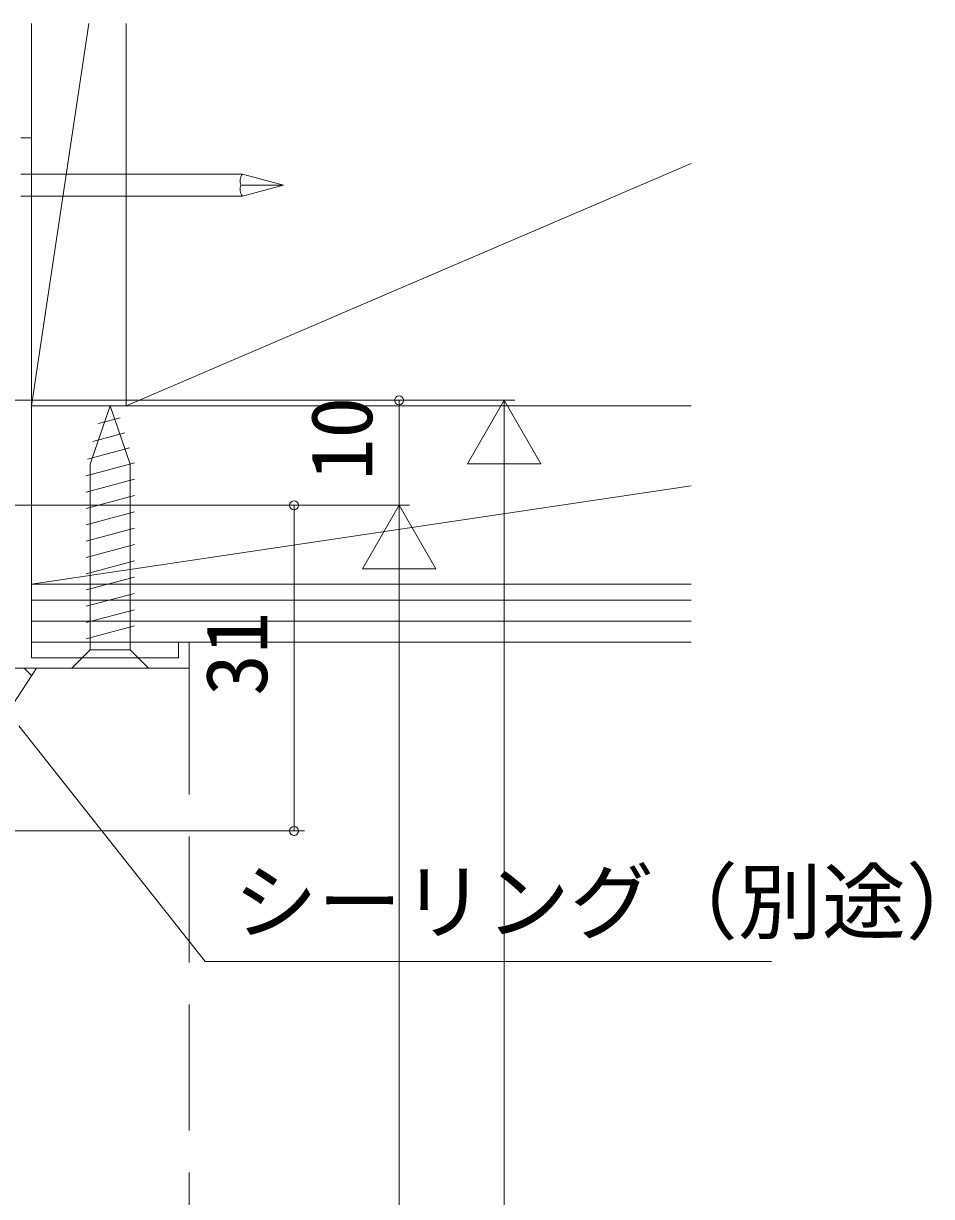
# Model space of a CAD drawing. Units: millimetres, scale not verified. Extents: x -1682 to -692, y -1188 to 424.
# Drawn here: x -1504.2 to -1417.7, y 43.4 to 155.1 of the extents above; entities that cross this region are included whole.
import ezdxf
from ezdxf.enums import TextEntityAlignment as Align

# ---------------------------------------------------------------- set-up
doc = ezdxf.new("R2010")
doc.units = ezdxf.units.MM
doc.header["$LTSCALE"] = 4
doc.linetypes.add('DASHED3', pattern=[4, 3, -1])
for name, color, linetype, lineweight in [('0-4_YKK_11E', 4, 'Continuous', 9), ('0-7_YKK_D', 6, 'Continuous', 9), ('0-8_YSS_K', 3, 'Continuous', 9)]:
    doc.layers.add(name, color=color, linetype=linetype, lineweight=lineweight)
doc.styles.add('ＭＳ ゴシック', font='')
doc.styles.get('ＭＳ ゴシック').set_extended_font_data('MS Gothic')

msp = doc.modelspace()

# ---------------------------------------------------------------- linework, layer by layer
at = {"layer": '0-4_YKK_11E'}
for p, q in [((-1503.428, 144.161), (-1504.428, 144.161)), ((-1503.428, 94.661), (-1503.428, 144.161)), ((-1489.428, 96.161), (-1489.428, 94.661)), ((-1488.428, 96.161), (-1489.428, 96.161)), ((-1488.428, 93.661), (-1488.428, 96.161)), ((-1489.428, 94.661), (-1503.428, 94.661)), ((-1506.428, 93.661), (-1488.428, 93.661))]:
    msp.add_line(p, q, dxfattribs=at)
at = {"layer": '0-7_YKK_D'}
for p, q in [((-1508.43, 119.179), (-1457.428, 119.179)), ((-1508.43, 119.179), (-1467.428, 119.179)), ((-1468.428, 109.179), (-1468.428, 119.179)), ((-1458.428, 119.179), (-1461.928, 113.117)), ((-1458.428, 119.179), (-1458.428, 107.055)), ((-1458.428, 119.179), (-1454.928, 113.117)), ((-1461.928, 113.117), (-1454.928, 113.117)), ((-1458.428, -204.32), (-1458.428, 112.179)), ((-1508.43, 109.179), (-1467.428, 109.179)), ((-1508.43, 109.179), (-1467.428, 109.179)), ((-1507.728, 109.179), (-1477.428, 109.179)), ((-1478.428, 109.179), (-1478.428, 78.179)), ((-1468.428, 109.179), (-1471.928, 103.117)), ((-1468.428, 109.179), (-1468.428, 97.055)), ((-1468.428, 109.179), (-1464.928, 103.117)), ((-1471.928, 103.117), (-1464.928, 103.117)), ((-1468.428, 102.179), (-1468.428, -227.827)), ((-1504.627, 88.189), (-1486.883, 65.743)), ((-1506.928, 78.179), (-1477.428, 78.179)), ((-1486.883, 65.743), (-1432.983, 65.743))]:
    msp.add_line(p, q, dxfattribs=at)
for centre in [(-1468.428, 119.179), (-1478.428, 109.179), (-1478.428, 78.179)]:
    msp.add_circle(centre, 0.425, dxfattribs=at)
at = {"layer": '0-8_YSS_K'}
for p, q in [((-1503.428, 118.661), (-1497.969, 155.057)), ((-1503.428, 155.057), (-1503.428, 118.661)), ((-1494.428, 118.661), (-1494.428, 155.057)), ((-1494.428, 155.057), (-1494.428, 118.661)), ((-1494.428, 118.661), (-1440.636, 141.715)), ((-1483.347, 140.711), (-1504.428, 140.711)), ((-1479.428, 139.661), (-1483.347, 138.611)), ((-1504.428, 138.611), (-1483.347, 138.611)), ((-1503.428, 118.661), (-1494.428, 118.661)), ((-1440.636, 118.661), (-1503.428, 118.661)), ((-1503.428, 101.661), (-1503.428, 118.661)), ((-1495.928, 118.661), (-1497.828, 113.111)), ((-1495.928, 118.661), (-1494.028, 113.111)), ((-1494.428, 118.661), (-1440.636, 118.661)), ((-1497.04, 116.965), (-1494.99, 117.514)), ((-1497.575, 115.269), (-1494.539, 116.082)), ((-1498.109, 113.573), (-1494.087, 114.65)), ((-1498.228, 111.988), (-1493.628, 113.221)), ((-1497.828, 95.411), (-1497.828, 113.111)), ((-1494.028, 95.411), (-1494.028, 113.111)), ((-1503.428, 101.661), (-1440.636, 111.025)), ((-1498.228, 110.435), (-1493.628, 111.668)), ((-1498.228, 108.882), (-1493.628, 110.115)), ((-1498.228, 107.329), (-1493.628, 108.562)), ((-1498.228, 105.776), (-1493.628, 107.009)), ((-1498.228, 104.223), (-1493.628, 105.456)), ((-1498.228, 102.671), (-1493.628, 103.903)), ((-1440.636, 101.661), (-1503.428, 101.661)), ((-1503.428, 101.661), (-1440.636, 101.661)), ((-1498.228, 101.118), (-1493.628, 102.35)), ((-1498.228, 99.565), (-1493.628, 100.797)), ((-1440.636, 100.161), (-1503.428, 100.161)), ((-1498.228, 98.012), (-1493.628, 99.244)), ((-1440.636, 98.161), (-1503.428, 98.161)), ((-1498.228, 96.459), (-1493.628, 97.691)), ((-1503.428, 96.161), (-1440.636, 96.161)), ((-1499.578, 93.661), (-1497.828, 95.411)), ((-1494.028, 95.411), (-1497.828, 95.411)), ((-1492.278, 93.661), (-1494.028, 95.411)), ((-1502.934, 93.661), (-1508.428, 85.385)), ((-1502.934, 93.661), (-1506.428, 93.661)), ((-1503.404, 92.954), (-1504.111, 93.661)), ((-1499.578, 93.661), (-1492.278, 93.661))]:
    msp.add_line(p, q, dxfattribs=at)
at = {"layer": '0-8_YSS_K', "linetype": 'DASHED3'}
msp.add_line((-1488.428, 93.661), (-1488.428, -27.253), dxfattribs=at)
at = {"layer": '0-8_YSS_K'}
msp.add_lwpolyline([(-1483.485, 139.661), (-1479.428, 139.661), (-1483.347, 140.711)], dxfattribs=at)
for centre, start, end in [((-1482.517, 140.068), 142.21414, 202.78584), ((-1482.517, 139.255), 157.21414, 217.78584)]:
    msp.add_arc(centre, 1.05, start, end, dxfattribs=at)

# ---------------------------------------------------------------- texts
at = {"layer": '0-7_YKK_D', "color": 4, "style": 'ＭＳ ゴシック'}
for s, p in [('10', (-1469.228, 111.539)), ('31', (-1479.228, 91.039))]:
    msp.add_text(s, height=5.865, rotation=90, dxfattribs=at).set_placement(p, align=Align.BOTTOM_LEFT)
msp.add_text('シーリング（別途）', height=5.865, dxfattribs=at).set_placement((-1484.183, 66.743), align=Align.BOTTOM_LEFT)

doc.saveas('drawing.dxf')
